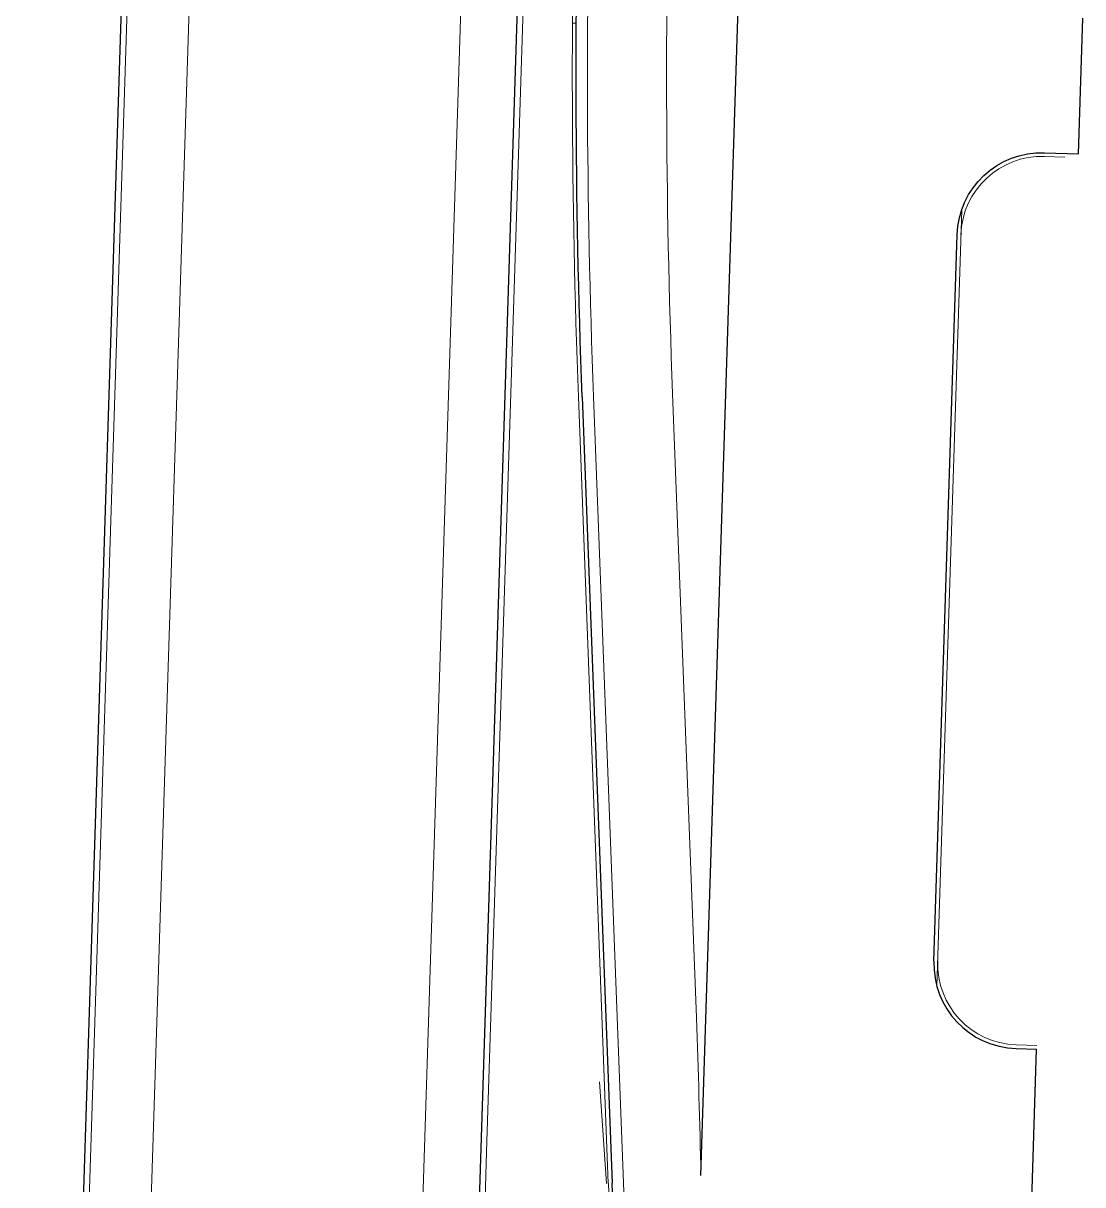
# Model space of a CAD drawing. Extents: x 2536801 to 2538856, y 7112140 to 7131569.
# Drawn here: x 2538213.5 to 2538400.9, y 7127279.8 to 7127485.2 of the extents above; entities that cross this region are included whole.
import ezdxf

# ---------------------------------------------------------------- set-up
doc = ezdxf.new("R2010")
doc.units = 0
doc.header["$LTSCALE"] = 100
doc.header["$MEASUREMENT"] = 0
for name, color, linetype, lineweight in [('D_BOC_FR', 3, 'Continuous', 13), ('D_BOC_RMP', 1, 'Continuous', 13), ('D_CTB_1', 2, 'Continuous', 0), ('D_DRVWY_1', 6, 'Continuous', 30), ('D_EOS_ML', 7, 'Continuous', 30), ('D_EOS_RMP', 1, 'Continuous', 30), ('D_EOT_ML', 7, 'Continuous', 13), ('D_EOT_RMP', 1, 'Continuous', 13), ('D_FOC_FR', 3, 'Continuous', 30), ('D_MBGF', 20, 'Continuous', 0)]:
    doc.layers.add(name, color=color, linetype=linetype, lineweight=lineweight)
doc.linetypes.add('mbgf', pattern='A,1,-0.5,[46,dgnlstyle-BGELINES.shx,S=0.008,R=0,X=0,Y=0],-0.5,1', length=3)

msp = doc.modelspace()

# ---------------------------------------------------------------- linework, layer by layer
at = {"layer": 'D_BOC_FR', "lineweight": 0}
msp.add_line((2538375.09, 7127314.87), (2538379.47, 7127452.19), dxfattribs=at)
at = {"layer": 'D_BOC_RMP', "lineweight": 0}
for p, q in [((2538311.3, 7127485.19), (2538310.63, 7127485.19)), ((2538311.69, 7127419.09), (2538316.97, 7127279.99))]:
    msp.add_line(p, q, dxfattribs=at)
at = {"layer": 'D_BOC_RMP', "lineweight": 0, "extrusion": (0, 0, -1)}
msp.add_arc((-2539813.27, 7127476.11), 1502.67, 357.82511, 1.82493, dxfattribs=at)
at = {"layer": 'D_BOC_RMP', "lineweight": 0}
msp.add_arc((2536820.72, 7127223.17), 1497.33, 358.17489, 2.17489, dxfattribs=at)
at = {"layer": 'D_CTB_1', "linetype": 'Continuous', "lineweight": 0, "ltscale": 0.025}
for p, q in [((2538079.62, 7122710.13), (2538251.41, 7128101.79)), ((2538295.44, 7127285.57), (2538320.33, 7128066.91))]:
    msp.add_line(p, q, dxfattribs=at)
at = {"layer": 'D_DRVWY_1'}
for p, q in [((2538400.13, 7127462.11), (2538400.89, 7127486.1)), ((2538394.13, 7127462.3), (2538400.13, 7127462.11)), ((2538389.08, 7127303.84), (2538392.72, 7127303.72)), ((2538391.78, 7127273.74), (2538392.72, 7127303.72))]:
    msp.add_line(p, q, dxfattribs=at)
at = {"layer": 'D_DRVWY_1', "lineweight": 0}
for p, q in [((2538394.11, 7127461.64), (2538397.7, 7127461.52)), ((2538389.1, 7127304.5), (2538392.74, 7127304.39))]:
    msp.add_line(p, q, dxfattribs=at)
at = {"layer": 'D_DRVWY_1', "extrusion": (0, 0, -1)}
msp.add_arc((-2538393.65, 7127447.31), 15, 1.8251, 91.8251, dxfattribs=at)
at = {"layer": 'D_DRVWY_1', "lineweight": 0, "extrusion": (0, 0, -1)}
msp.add_arc((-2538393.65, 7127447.31), 14.33, 1.8251, 91.8251, dxfattribs=at)
at = {"layer": 'D_DRVWY_1'}
msp.add_arc((2538389.56, 7127318.83), 15, 178.1749, 268.1749, dxfattribs=at)
at = {"layer": 'D_DRVWY_1', "lineweight": 0}
msp.add_arc((2538389.56, 7127318.83), 14.33, 178.1749, 268.1749, dxfattribs=at)
at = {"layer": 'D_EOS_ML'}
for p, q in [((2537888.54, 7116744.4), (2538250.41, 7128101.82)), ((2538239.41, 7125558.6), (2538319.33, 7128066.94))]:
    msp.add_line(p, q, dxfattribs=at)
at = {"layer": 'D_EOS_RMP'}
msp.add_line((2538312.36, 7127419.11), (2538317.64, 7127280.02), dxfattribs=at)
at = {"layer": 'D_EOS_RMP', "extrusion": (0, 0, -1)}
msp.add_arc((-2539813.27, 7127476.11), 1502, 357.82511, 1.82493, dxfattribs=at)
at = {"layer": 'D_EOS_RMP'}
msp.add_arc((2536820.72, 7127223.17), 1498, 358.17489, 2.17489, dxfattribs=at)
at = {"layer": 'D_EOT_ML'}
for p, q in [((2537900.53, 7116744.02), (2538262.4, 7128101.44)), ((2538218.53, 7125217.38), (2538310.38, 7128099.91))]:
    msp.add_line(p, q, dxfattribs=at)
at = {"layer": 'D_EOT_RMP'}
for p, q in [((2538314.35, 7127419.19), (2538319.64, 7127280.1)), ((2538328.34, 7127419.72), (2538332.54, 7127309.28))]:
    msp.add_line(p, q, dxfattribs=at)
at = {"layer": 'D_EOT_RMP', "extrusion": (0, 0, -1)}
for radius in [1500, 1486]:
    msp.add_arc((-2539813.27, 7127476.11), radius, 357.82511, 1.82493, dxfattribs=at)
at = {"layer": 'D_EOT_RMP'}
for centre, radius, start in [((2536819.63, 7127251.82), 1514, 1.12024), ((2536820.72, 7127223.17), 1500, 358.17489)]:
    msp.add_arc(centre, radius, start, 2.17489, dxfattribs=at)
at = {"layer": 'D_FOC_FR', "color": 3}
msp.add_line((2538333.34, 7127281.42), (2538360.67, 7128139.05), dxfattribs=at)
at = {"layer": 'D_FOC_FR'}
msp.add_line((2538374.57, 7127319.31), (2538378.66, 7127447.79), dxfattribs=at)
at = {"layer": 'D_MBGF', "linetype": 'mbgf', "lineweight": 13, "ltscale": 0.025}
for p, q in [((2538316.64, 7127279.98), (2538315.39, 7127297.94)), ((2538294.86, 7127267.58), (2538295.44, 7127285.57))]:
    msp.add_line(p, q, dxfattribs=at)

doc.saveas('drawing.dxf')
